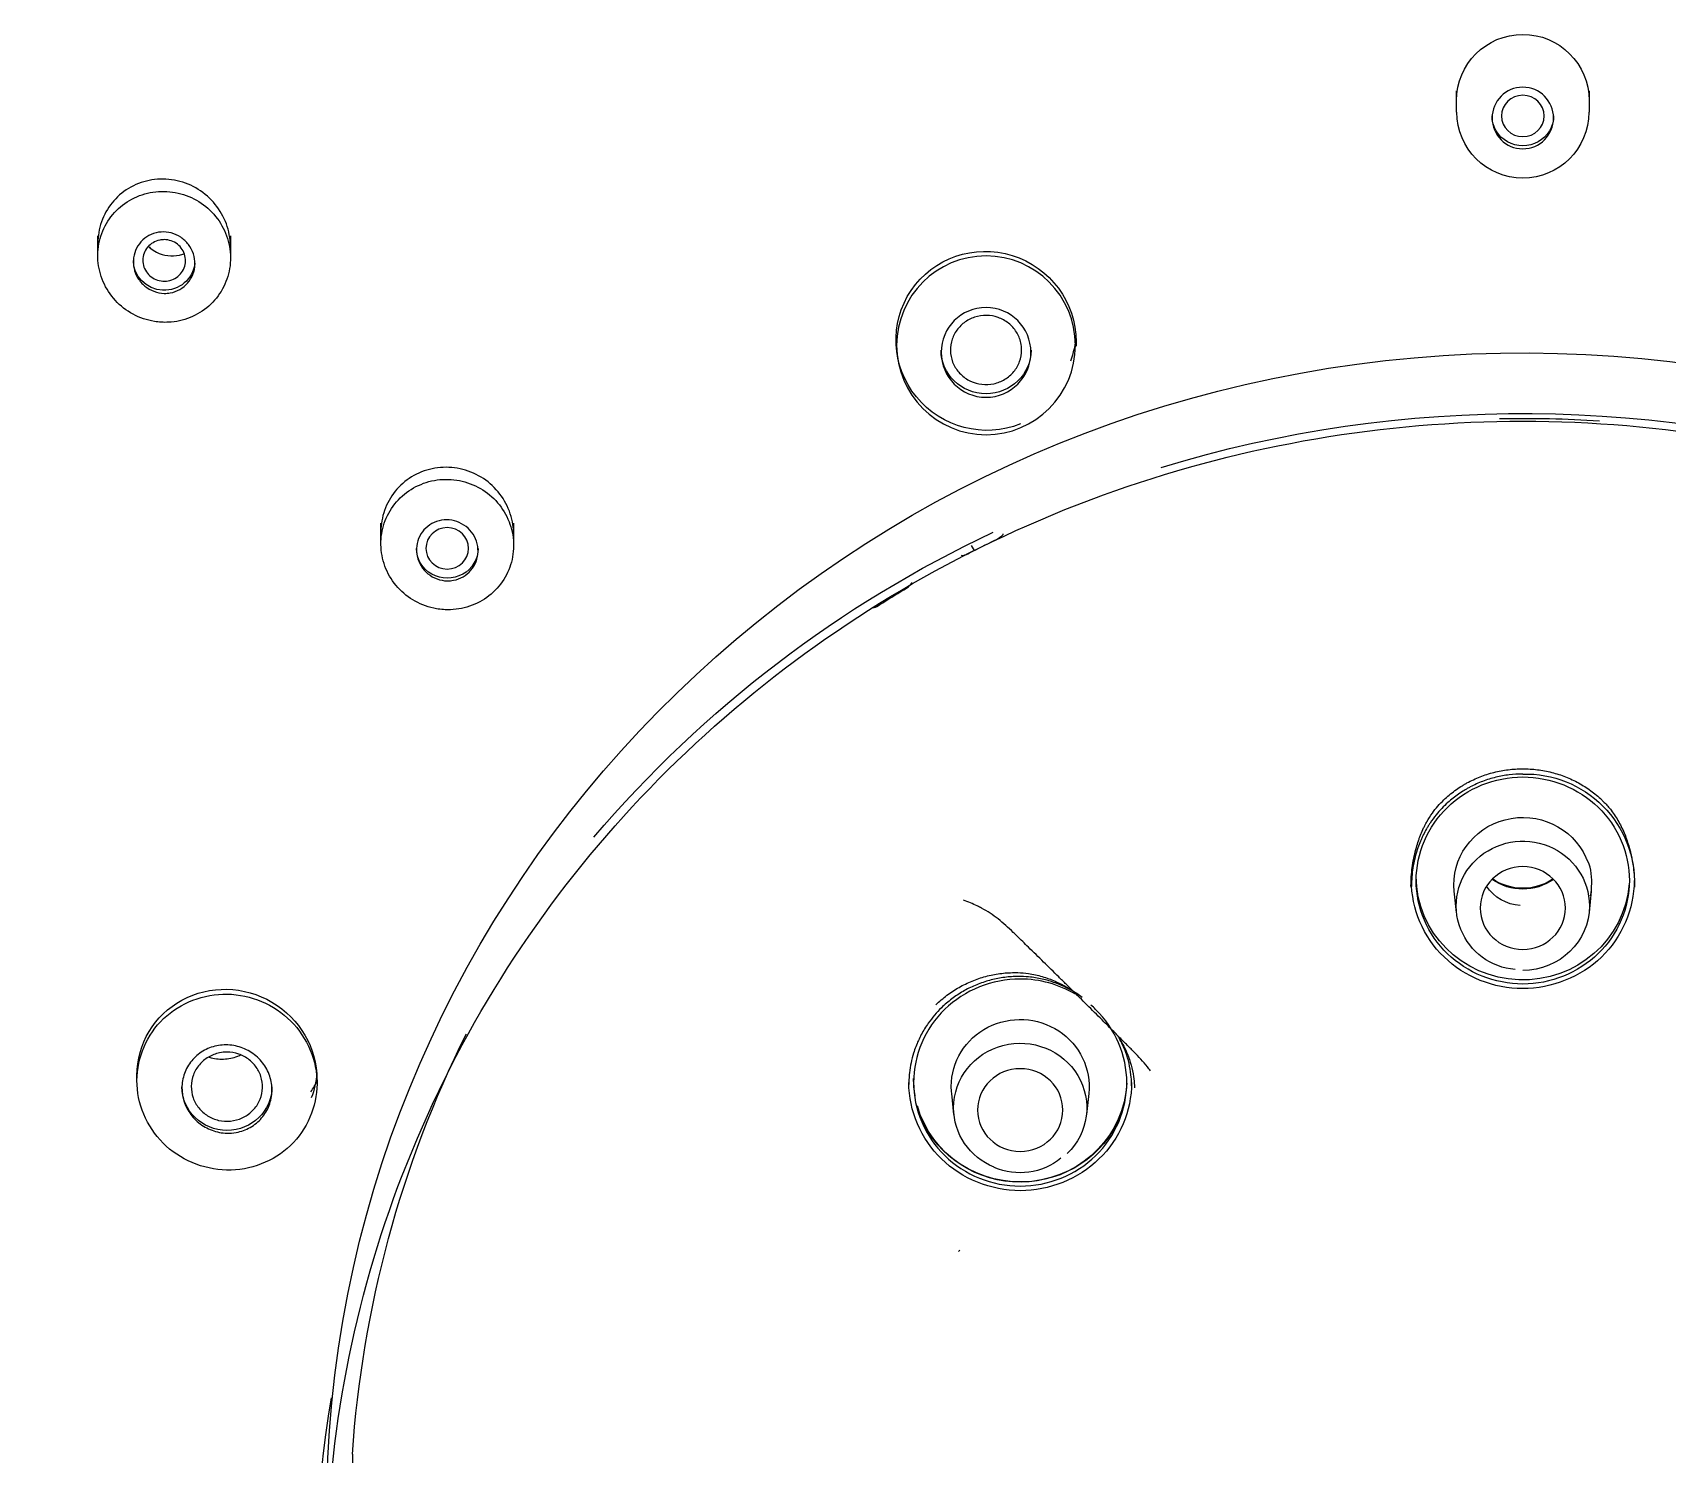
# Model space of a CAD drawing. Header units: centimetres. Extents: x -1797 to 2001, y -8788 to 1856.
# Drawn here: x -762.735 to -759.285, y -5378.981 to -5375.982 of the extents above; entities that cross this region are included whole.
import ezdxf

# ---------------------------------------------------------------- set-up
doc = ezdxf.new("R2010")
doc.units = ezdxf.units.CM
doc.header["$LTSCALE"] = 100
doc.header["$MEASUREMENT"] = 0
doc.layers.add('ID_Furniture-Fixed_02', color=145, linetype='Continuous')
doc.layers.add('WALL-03', color=2, linetype='Continuous')

# ---------------------------------------------------------------- blocks, each defined once
blk = doc.blocks.new('A$C5f37530c')
at = {"layer": 'ID_Furniture-Fixed_02'}
for p, q in [((-66.9425, -165.1564), (-66.9425, -165.1008)), ((-66.8464, -165.7212), (-66.8375, -165.7446)), ((-66.8375, -165.7446), (-66.8054, -165.8236)), ((-66.8054, -165.8236), (-66.7705, -165.9016)), ((-65.673, -165.8731), (-65.6779, -165.9179)), ((-65.3887, -165.9179), (-65.3936, -165.8731)), ((-66.7705, -165.9016), (-66.7597, -165.9243)), ((-67.3973, -165.9447), (-67.3973, -165.9558)), ((-67.0173, -165.9468), (-67.0173, -165.9387)), ((-65.7683, -165.9365), (-65.7683, -165.9409)), ((-65.2983, -165.9407), (-65.2983, -165.934)), ((-64.6124, -166.2994), (-64.6172, -166.3442)), ((-64.328, -166.3442), (-64.3329, -166.2994)), ((-65.6369, -167.0742), (-65.6303, -167.0632)), ((-66.8824, -167.0776), (-66.8824, -167.1211)), ((-66.6024, -167.1211), (-66.6024, -167.0741)), ((-65.5426, -167.1053), (-65.5192, -167.1157)), ((-65.5192, -167.1157), (-65.4389, -167.1496)), ((-65.4389, -167.1496), (-65.3574, -167.1807)), ((-65.3574, -167.1807), (-65.3333, -167.1894)), ((-64.4726, -167.3361), (-64.4726, -167.3361)), ((-65.7954, -167.4973), (-65.7954, -167.5075)), ((-65.4154, -167.5038), (-65.4154, -167.4948)), ((-67.4799, -167.6853), (-67.4799, -167.7272)), ((-67.1999, -167.7272), (-67.1999, -167.6806)), ((-64.6126, -167.9881), (-64.6126, -168.0334)), ((-64.3326, -168.0334), (-64.3326, -167.9881))]:
    blk.add_line(p, q, dxfattribs=at)
for centre, radius in [((-65.6054, -167.4963), 0.1886), ((-65.6054, -167.4814), 0.0947), ((-64.4726, -167.9759), 0.0649)]:
    blk.add_circle(centre, radius, dxfattribs=at)
for centre, radius, start, end in [((-64.617, -164.8813), 2.4024, 159.4752, 189.4519), ((-64.6082, -164.8847), 2.3895, 180.0335, 200.4925), ((-65.646, -165.5682), 0.0237, 223.563, 232.1799), ((-65.5338, -165.8873), 0.1369, 50.8107, 113.3764), ((-64.5525, -164.8577), 2.4514, 205.7919, 225.9138), ((-64.4786, -166.3129), 0.134, 94.3535, 158.5304), ((-64.4664, -166.3622), 0.2296, 268.4393, 1.8556), ((-64.5242, -164.8323), 2.5076, 220.4197, 244.8342), ((-64.4999, -164.8034), 2.527, 225.9131, 245.6316), ((-64.4724, -164.7365), 2.5996, 250.6606, 269.995), ((-64.4728, -164.7372), 2.5989, 270.0048, 289.3442), ((-64.4726, -164.7321), 2.6203, 253.0609, 287.7888), ((-64.4673, -165.2906), 6.498, 199.51978, 335.76819), ((-64.4726, -167.9882), 0.1391, 0.002, 179.9459), ((-64.4726, -168.0125), 0.1399, 179.9844, 180), ((-64.4726, -168.0125), 0.1399, 180, 359.9652)]:
    blk.add_arc(centre, radius, start, end, dxfattribs=at)
for centre, major_axis in [((-64.4726, -165.0029), (5.645, 0)), ((-65.5333, -165.8827), (0.09, 0)), ((-64.4726, -166.309), (0.09, 0)), ((-66.7424, -167.0679), (0.045, 0)), ((-64.4726, -167.9802), (0.045, 0))]:
    blk.add_ellipse(centre, major_axis=major_axis, ratio=0.970296, dxfattribs=at)
for centre, major_axis, ratio, start_param, end_param in [((-64.4726, -165.0302), (-5.6075, 0), 0.970296, 0, 1.304545), ((-64.4726, -165.0302), (-2.525, 0), 0.970296, 0, 2.960016), ((-64.4726, -165.0012), (-2.475, 0), 0.970296, 0.064692, 0.449121), ((-65.5333, -165.9493), (0.225, 0), 0.970296, 0.045909, 2.875231), ((-65.5333, -165.9507), (-0.2268, 0), 0.970296, 3.523093, 5.885452), ((-65.5333, -165.8874), (-0.1405, 0), 0.970296, 5.114723, 6.283185), ((-65.5333, -165.8874), (-0.1405, 0), 0.970296, 0, 3.926991), ((-67.2073, -165.9319), (-0.095, 0), 0.970296, 3.141593, 6.283185), ((-67.2073, -165.9731), (-0.19, 0), 0.970296, 3.212477, 3.500122), ((-65.5333, -165.9493), (0.225, 0), 0.970296, 2.973759, 3.141593), ((-65.5333, -165.9327), (-0.1454, 0), 0.970296, 6.177965, 6.283185), ((-65.5333, -165.9327), (-0.1454, 0), 0.970296, 0, 3.246813), ((-67.2073, -165.9513), (0.1728, 0.0814), 0.969301, 2.713388, 5.854981), ((-64.4726, -166.3756), (0.225, 0), 0.970296, 0.072899, 3.141593), ((-64.4726, -166.3137), (0.1405, 0), 0.970296, 0, 1.570796), ((-64.4726, -166.3137), (0.1405, 0), 0.970296, 2.768574, 6.283185), ((-64.4726, -166.402), (0.0904, 0), 0.970296, 1.629938, 2.578144), ((-64.4726, -166.4552), (-0.1096, 0), 0.970296, 4.078539, 5.346239), ((-64.4726, -166.359), (0.1454, 0), 0.970296, 3.036373, 5.869839), ((-64.4726, -166.4573), (-0.11, 0), 0.970296, 4.091994, 5.332784), ((-64.4726, -164.9407), (-2.475, 0), 0.970296, 0.990602, 1.014869), ((-66.7424, -167.0679), (0.065, 0), 0.970296, 0, 3.141593), ((-64.4726, -164.9407), (-2.475, 0), 0.970296, 1.079526, 1.103793), ((-65.6054, -167.5057), (0.1666, 0.0925), 0.988499, 0.676076, 5.781165), ((-64.4726, -164.9407), (-2.475, 0), 0.970296, 1.550967, 1.636199), ((-65.6054, -167.4863), (-0.095, 0), 0.970296, 3.141593, 6.283185), ((-65.6054, -167.5275), (-0.19, 0), 0.970296, 3.204957, 3.500122), ((-67.3399, -167.6755), (0.065, 0), 0.970296, 0.096858, 3.141593), ((-64.4726, -167.9802), (0.065, 0), 0.970296, 0, 3.141593)]:
    blk.add_ellipse(centre, major_axis=major_axis, ratio=ratio, start_param=start_param, end_param=end_param, dxfattribs=at)
for points, degree, knots in [([(-64.4726, -170.4466), (-64.843, -170.4466), (-65.2071, -170.4115), (-65.7445, -170.3081), (-65.9221, -170.2651), (-66.2743, -170.1616), (-66.4493, -170.1009), (-66.9585, -169.8961), (-67.2805, -169.7289), (-67.8898, -169.334), (-68.1783, -169.1041), (-68.6955, -168.6022), (-68.9276, -168.3285), (-69.2349, -167.8827), (-69.3304, -167.7283), (-69.5033, -167.4143), (-69.5814, -167.254), (-69.7911, -166.7631), (-69.8987, -166.4203), (-70.0427, -165.718), (-70.0783, -165.3649), (-70.0787, -164.6555), (-70.0423, -164.2953), (-69.8993, -163.5979), (-69.7936, -163.2589), (-69.5831, -162.765), (-69.5038, -162.602), (-69.3302, -162.2867), (-69.236, -162.1343), (-68.9317, -161.692), (-68.7001, -161.4171), (-68.1771, -160.9091), (-67.8934, -160.6836), (-67.4381, -160.3882), (-67.2813, -160.2968), (-66.9571, -160.1285), (-66.789, -160.0513), (-66.2795, -159.8463), (-65.9301, -159.7434), (-65.212, -159.6039), (-64.8404, -159.5681), (-64.1088, -159.5678), (-63.7452, -159.6023), (-63.2032, -159.7065), (-63.023, -159.7503), (-62.6716, -159.8537), (-62.4994, -159.9134), (-61.9933, -160.1164), (-61.668, -160.2844), (-61.0538, -160.6819), (-60.7712, -160.9069), (-60.2539, -161.4079), (-60.017, -161.6875), (-59.6092, -162.2792), (-59.4368, -162.5916), (-59.2255, -163.0848), (-59.1628, -163.2544), (-59.0556, -163.5964), (-59.011, -163.7688), (-58.9037, -164.2902), (-58.8672, -164.6431), (-58.8664, -165.3604), (-58.9025, -165.7155), (-59.0088, -166.237), (-59.053, -166.4093), (-59.1592, -166.7507), (-59.2216, -166.9207), (-59.4325, -167.4156), (-59.6045, -167.7281), (-60.0104, -168.319), (-60.247, -168.5991), (-60.7641, -169.1017), (-61.0461, -169.3271), (-61.5046, -169.6255), (-61.664, -169.7185), (-61.9879, -169.8868), (-62.1532, -169.9628), (-62.6589, -170.1667), (-63.0104, -170.271), (-63.7358, -170.4115), (-64.1023, -170.4466), (-64.4726, -170.4466)], 3, [0, 0, 0, 0, 0.03125, 0.03125, 0.046875, 0.046875, 0.0625, 0.0625, 0.09375, 0.09375, 0.125, 0.125, 0.15625, 0.15625, 0.171875, 0.171875, 0.1875, 0.1875, 0.21875, 0.21875, 0.25, 0.25, 0.28125, 0.28125, 0.3125, 0.3125, 0.328125, 0.328125, 0.34375, 0.34375, 0.375, 0.375, 0.40625, 0.40625, 0.421875, 0.421875, 0.4375, 0.4375, 0.46875, 0.46875, 0.5, 0.5, 0.53125, 0.53125, 0.546875, 0.546875, 0.5625, 0.5625, 0.59375, 0.59375, 0.625, 0.625, 0.65625, 0.65625, 0.6875, 0.6875, 0.703125, 0.703125, 0.71875, 0.71875, 0.75, 0.75, 0.78125, 0.78125, 0.796875, 0.796875, 0.8125, 0.8125, 0.84375, 0.84375, 0.875, 0.875, 0.90625, 0.90625, 0.921875, 0.921875, 0.9375, 0.9375, 0.96875, 0.96875, 1, 1, 1, 1]), ([(-64.1622, -170.4197), (-63.8992, -170.4056), (-63.6394, -170.3736), (-63.2041, -170.2898), (-63.0269, -170.2469), (-62.6756, -170.1437), (-62.501, -170.0831), (-61.9932, -169.8789), (-61.6721, -169.7122), (-61.0643, -169.3182), (-60.7765, -169.0889), (-60.2607, -168.5883), (-60.0292, -168.3153), (-59.7226, -167.8707), (-59.6275, -167.7167), (-59.455, -167.4036), (-59.377, -167.2436), (-59.1679, -166.754), (-59.0606, -166.4121), (-58.917, -165.7116), (-58.8815, -165.3594), (-58.8811, -164.6518), (-58.9174, -164.2926), (-59.0599, -163.597), (-59.1655, -163.2589), (-59.3754, -162.7662), (-59.4545, -162.6036), (-59.6276, -162.2892), (-59.7216, -162.1371), (-60.0251, -161.696), (-60.2561, -161.4218), (-60.7777, -160.9151), (-61.0607, -160.6903), (-61.5148, -160.3956), (-61.6713, -160.3045), (-61.9946, -160.1365), (-62.1622, -160.0595), (-62.6704, -159.8551), (-63.0189, -159.7524), (-63.7352, -159.6133), (-64.1058, -159.5776), (-64.8355, -159.5774), (-65.1982, -159.6117), (-65.7387, -159.7157), (-65.9185, -159.7593), (-66.269, -159.8624), (-66.4407, -159.922), (-66.9455, -160.1245), (-67.27, -160.292), (-67.8827, -160.6885), (-68.1644, -160.9129), (-68.6805, -161.4127), (-68.9168, -161.6915), (-69.3235, -162.2817), (-69.4955, -162.5933), (-69.7062, -163.0852), (-69.7687, -163.2543), (-69.8757, -163.5955), (-69.9201, -163.7675), (-70.0271, -164.2875), (-70.0636, -164.6395), (-70.0643, -165.3549), (-70.0284, -165.7091), (-69.9223, -166.2293), (-69.8783, -166.4011), (-69.7723, -166.7417), (-69.7101, -166.9112), (-69.4998, -167.4048), (-69.3282, -167.7165), (-68.9233, -168.3058), (-68.6874, -168.5853), (-68.1715, -169.0865), (-67.8903, -169.3114), (-67.4329, -169.609), (-67.274, -169.7017), (-66.951, -169.8697), (-66.7861, -169.9455), (-66.3349, -170.1274), (-66.0417, -170.2191), (-65.7403, -170.2871)], 3, [0.0087958, 0.0087958, 0.0087958, 0.0087958, 0.03125, 0.03125, 0.046875, 0.046875, 0.0625, 0.0625, 0.09375, 0.09375, 0.125, 0.125, 0.15625, 0.15625, 0.171875, 0.171875, 0.1875, 0.1875, 0.21875, 0.21875, 0.25, 0.25, 0.28125, 0.28125, 0.3125, 0.3125, 0.328125, 0.328125, 0.34375, 0.34375, 0.375, 0.375, 0.40625, 0.40625, 0.421875, 0.421875, 0.4375, 0.4375, 0.46875, 0.46875, 0.5, 0.5, 0.53125, 0.53125, 0.546875, 0.546875, 0.5625, 0.5625, 0.59375, 0.59375, 0.625, 0.625, 0.65625, 0.65625, 0.6875, 0.6875, 0.703125, 0.703125, 0.71875, 0.71875, 0.75, 0.75, 0.78125, 0.78125, 0.796875, 0.796875, 0.8125, 0.8125, 0.84375, 0.84375, 0.875, 0.875, 0.90625, 0.90625, 0.921875, 0.921875, 0.9375, 0.9375, 0.9638021, 0.9638021, 0.9638021, 0.9638021]), ([(-64.4726, -170.8977), (-64.5321, -170.8977), (-64.6506, -170.8962), (-64.8278, -170.8894), (-65.0607, -170.8722), (-65.3539, -170.8357), (-65.6428, -170.7861), (-65.9346, -170.7211), (-66.2133, -170.6455), (-66.4993, -170.5533), (-66.7408, -170.4626), (-66.9613, -170.3701), (-67.1472, -170.2834), (-67.3015, -170.2066), (-67.4347, -170.136), (-67.5603, -170.0658), (-67.6884, -169.9898), (-67.8073, -169.9157), (-67.9317, -169.8338), (-68.0531, -169.7497), (-68.1706, -169.6636), (-68.2831, -169.5775), (-68.4013, -169.4816), (-68.5094, -169.3896), (-68.62, -169.2903), (-68.7205, -169.1954), (-68.8223, -169.0944), (-68.9268, -168.9853), (-69.0226, -168.8794), (-69.116, -168.7716), (-69.213, -168.653), (-69.2994, -168.5418), (-69.3877, -168.4223), (-69.464, -168.313), (-69.5433, -168.1952), (-69.6259, -168.0632), (-69.6959, -167.9469), (-69.7685, -167.8169), (-69.8511, -167.6641), (-69.9432, -167.473), (-70.0266, -167.2921), (-70.1324, -167.0236), (-70.2173, -166.7798), (-70.3069, -166.4674), (-70.3625, -166.2298), (-70.4224, -165.9135), (-70.4539, -165.6563), (-70.4808, -165.3526), (-70.4853, -165.0711), (-70.4807, -164.8109), (-70.4628, -164.5861), (-70.4449, -164.4267), (-70.4314, -164.3263), (-70.4251, -164.2829)], 5, [0, 0, 0, 0, 0, 0, 0.0078125, 0.015625, 0.0234375, 0.03125, 0.0390625, 0.046875, 0.0546875, 0.0625, 0.0703125, 0.0742188, 0.078125, 0.0820313, 0.0859375, 0.0898437, 0.09375, 0.0976562, 0.1015625, 0.1054688, 0.109375, 0.1132812, 0.1171875, 0.1210937, 0.125, 0.1289063, 0.1328125, 0.1367187, 0.140625, 0.1445312, 0.1484375, 0.1523438, 0.15625, 0.1601562, 0.1640625, 0.1679687, 0.171875, 0.1757813, 0.1796875, 0.1875, 0.1953125, 0.203125, 0.2109375, 0.21875, 0.2265625, 0.234375, 0.2421875, 0.25, 0.2578125, 0.265625, 0.2716116, 0.2716116, 0.2716116, 0.2716116, 0.2716116, 0.2716116]), ([(-58.5202, -164.2829), (-58.5139, -164.3263), (-58.5003, -164.4267), (-58.4824, -164.5861), (-58.4646, -164.8109), (-58.4599, -165.071), (-58.4644, -165.3528), (-58.4913, -165.656), (-58.523, -165.9139), (-58.5827, -166.2292), (-58.6385, -166.4685), (-58.7277, -166.7782), (-58.8134, -167.0261), (-58.9297, -167.3179), (-59.0341, -167.5451), (-59.1789, -167.8286), (-59.3157, -168.0619), (-59.484, -168.3228), (-59.6347, -168.5306), (-59.8307, -168.7787), (-60.0139, -168.9836), (-60.2276, -169.2027), (-60.4258, -169.3837), (-60.6641, -169.583), (-60.8858, -169.7478), (-61.1404, -169.9208), (-61.3767, -170.0635), (-61.6459, -170.211), (-61.8992, -170.333), (-62.1785, -170.4535), (-62.4454, -170.5527), (-62.7323, -170.6459), (-63.0104, -170.7208), (-63.3026, -170.7863), (-63.5912, -170.8356), (-63.8847, -170.8723), (-64.1174, -170.8893), (-64.2947, -170.8963), (-64.4131, -170.8977), (-64.4726, -170.8977)], 5, [0.7283886, 0.7283886, 0.7283886, 0.7283886, 0.7283886, 0.7283886, 0.734375, 0.7421875, 0.75, 0.7578125, 0.765625, 0.7734375, 0.78125, 0.7890625, 0.796875, 0.8046875, 0.8125, 0.8203125, 0.828125, 0.8359375, 0.84375, 0.8515625, 0.859375, 0.8671875, 0.875, 0.8828125, 0.890625, 0.8984375, 0.90625, 0.9140625, 0.921875, 0.9296875, 0.9375, 0.9453125, 0.953125, 0.9609375, 0.96875, 0.9765625, 0.984375, 0.9921875, 1, 1, 1, 1, 1, 1]), ([(-65.5333, -165.7126), (-65.5954, -165.7127), (-65.6561, -165.7374), (-65.7428, -165.8216), (-65.7682, -165.8812), (-65.7683, -165.9408), (-65.7683, -165.9409), (-65.7683, -165.941)], 3, [0, 0, 0, 0, 0.125, 0.125, 0.25, 0.25, 0.2502173, 0.2502173, 0.2502173, 0.2502173]), ([(-65.2983, -165.9406), (-65.2983, -165.8806), (-65.3232, -165.822), (-65.4109, -165.7369), (-65.4712, -165.7126), (-65.5333, -165.7126)], 3, [0.7502744, 0.7502744, 0.7502744, 0.7502744, 0.875, 0.875, 1, 1, 1, 1]), ([(-67.1986, -165.7561), (-67.1484, -165.7576), (-67.1003, -165.7791), (-67.0335, -165.8497), (-67.0152, -165.8988), (-67.0198, -165.9957), (-67.0423, -166.0433), (-67.1164, -166.1104), (-67.1665, -166.1287), (-67.2655, -166.1258), (-67.3141, -166.1044), (-67.381, -166.0339), (-67.3994, -165.9852), (-67.3948, -165.8872), (-67.3719, -165.8398), (-67.2987, -165.7733), (-67.2487, -165.7547), (-67.1986, -165.7561)], 3, [0, 0, 0, 0, 0.125, 0.125, 0.25, 0.25, 0.375, 0.375, 0.5, 0.5, 0.625, 0.625, 0.75, 0.75, 0.875, 0.875, 1, 1, 1, 1]), ([(-65.4166, -166.1273), (-65.4515, -166.1477), (-65.4921, -166.1591), (-65.5926, -166.1592), (-65.6508, -166.1356), (-65.7339, -166.055), (-65.7582, -165.998), (-65.7583, -165.8841), (-65.7345, -165.8273), (-65.6506, -165.7457), (-65.5928, -165.7224), (-65.5333, -165.7223)], 3, [0.4133536, 0.4133536, 0.4133536, 0.4133536, 0.5, 0.5, 0.625, 0.625, 0.75, 0.75, 0.875, 0.875, 1, 1, 1, 1]), ([(-65.5333, -165.7223), (-65.4739, -165.7223), (-65.4161, -165.7455), (-65.3321, -165.8271), (-65.3083, -165.8838), (-65.3083, -165.9978), (-65.3327, -166.0548), (-65.3773, -166.0982), (-65.3805, -166.1011), (-65.3839, -166.104)], 3, [0, 0, 0, 0, 0.125, 0.125, 0.25, 0.25, 0.375, 0.375, 0.3844635, 0.3844635, 0.3844635, 0.3844635]), ([(-67.2073, -165.8339), (-67.218, -165.8342), (-67.2288, -165.8363), (-67.2389, -165.84), (-67.249, -165.8437), (-67.2586, -165.8492), (-67.2669, -165.8559), (-67.2752, -165.8627), (-67.2825, -165.871), (-67.2881, -165.88), (-67.2938, -165.8891), (-67.2979, -165.8992), (-67.3001, -165.9095), (-67.3024, -165.9197), (-67.3029, -165.9304), (-67.3016, -165.9408), (-67.3003, -165.9511), (-67.2971, -165.9612), (-67.2924, -165.9704), (-67.2877, -165.9796), (-67.2813, -165.9881), (-67.2738, -165.9951), (-67.2662, -166.0022), (-67.2573, -166.0081), (-67.2477, -166.0123), (-67.2381, -166.0164), (-67.2277, -166.0191), (-67.2171, -166.0199), (-67.2066, -166.0207), (-67.1956, -166.0198), (-67.1853, -166.0171), (-67.1749, -166.0144), (-67.1648, -166.01), (-67.1559, -166.0041), (-67.1469, -165.9982), (-67.1388, -165.9907), (-67.1322, -165.9823), (-67.1257, -165.9739), (-67.1205, -165.9642), (-67.1171, -165.9542), (-67.1138, -165.9442), (-67.1121, -165.9335), (-67.1123, -165.9231), (-67.1125, -165.9127), (-67.1146, -165.9022), (-67.1183, -165.8925), (-67.1219, -165.8829), (-67.1274, -165.8738), (-67.1341, -165.866), (-67.1409, -165.8581), (-67.1491, -165.8514), (-67.1581, -165.8462), (-67.1672, -165.8411), (-67.1773, -165.8374), (-67.1877, -165.8355), (-67.1941, -165.8343), (-67.2007, -165.8338), (-67.2073, -165.8339)], 3, [0, 0, 0, 0, 0.054117, 0.054117, 0.054117, 0.108232, 0.108232, 0.108232, 0.162372, 0.162372, 0.162372, 0.216362, 0.216362, 0.216362, 0.270074, 0.270074, 0.270074, 0.323507, 0.323507, 0.323507, 0.376779, 0.376779, 0.376779, 0.430083, 0.430083, 0.430083, 0.483591, 0.483591, 0.483591, 0.537391, 0.537391, 0.537391, 0.59144, 0.59144, 0.59144, 0.645589, 0.645589, 0.645589, 0.69964, 0.69964, 0.69964, 0.753442, 0.753442, 0.753442, 0.806953, 0.806953, 0.806953, 0.86026, 0.86026, 0.86026, 0.913537, 0.913537, 0.913537, 0.966968, 0.966968, 0.966968, 1, 1, 1, 1]), ([(-67.2073, -166.0049), (-67.1989, -166.0049), (-67.1904, -166.0035), (-67.1824, -166.0007), (-67.1745, -165.998), (-67.167, -165.9939), (-67.1604, -165.9888), (-67.1538, -165.9837), (-67.1481, -165.9774), (-67.1436, -165.9705), (-67.1392, -165.9636), (-67.1359, -165.9558), (-67.1341, -165.9479), (-67.1323, -165.9399), (-67.1318, -165.9315), (-67.1328, -165.9234), (-67.1338, -165.9153), (-67.1362, -165.9073), (-67.1399, -165.9), (-67.1436, -165.8926), (-67.1486, -165.8858), (-67.1546, -165.8801), (-67.1606, -165.8743), (-67.1677, -165.8695), (-67.1753, -165.866), (-67.1829, -165.8625), (-67.1913, -165.8603), (-67.1997, -165.8594), (-67.208, -165.8586), (-67.2167, -165.8592), (-67.2249, -165.861), (-67.233, -165.8629), (-67.241, -165.8662), (-67.2481, -165.8706), (-67.2551, -165.875), (-67.2615, -165.8807), (-67.2667, -165.8871), (-67.2719, -165.8936), (-67.276, -165.9009), (-67.2787, -165.9087), (-67.2814, -165.9164), (-67.2827, -165.9247), (-67.2826, -165.9329), (-67.2825, -165.941), (-67.281, -165.9493), (-67.2781, -165.957), (-67.2752, -165.9646), (-67.2709, -165.9719), (-67.2656, -165.9783), (-67.2602, -165.9846), (-67.2537, -165.9901), (-67.2465, -165.9943), (-67.2393, -165.9985), (-67.2313, -166.0016), (-67.2231, -166.0033), (-67.2179, -166.0044), (-67.2126, -166.0049), (-67.2073, -166.0049)], 3, [0, 0, 0, 0, 0.053682, 0.053682, 0.053682, 0.107377, 0.107377, 0.107377, 0.161121, 0.161121, 0.161121, 0.214811, 0.214811, 0.214811, 0.268462, 0.268462, 0.268462, 0.322098, 0.322098, 0.322098, 0.375758, 0.375758, 0.375758, 0.42949, 0.42949, 0.42949, 0.483263, 0.483263, 0.483263, 0.536989, 0.536989, 0.536989, 0.590687, 0.590687, 0.590687, 0.644368, 0.644368, 0.644368, 0.698044, 0.698044, 0.698044, 0.751735, 0.751735, 0.751735, 0.805473, 0.805473, 0.805473, 0.859237, 0.859237, 0.859237, 0.912934, 0.912934, 0.912934, 0.966593, 0.966593, 0.966593, 1, 1, 1, 1]), ([(-65.6995, -166.0986), (-65.7096, -166.0887), (-65.7221, -166.0742), (-65.7377, -166.0504), (-65.7466, -166.0337), (-65.7538, -166.0164), (-65.7615, -165.9941), (-65.7663, -165.9708), (-65.7681, -165.9483), (-65.7683, -165.94), (-65.7683, -165.9364)], 3, [0, 0, 0, 0, 0.0582929, 0.0777239, 0.1165859, 0.1360168, 0.1554478, 0.2137408, 0.2331717, 0.2479861, 0.2479861, 0.2479861, 0.2479861]), ([(-65.2983, -165.934), (-65.2983, -165.9355), (-65.2984, -165.9432), (-65.2994, -165.9591), (-65.3032, -165.9814), (-65.3077, -165.9966), (-65.3124, -166.0096), (-65.3169, -166.0203), (-65.3227, -166.0314), (-65.3261, -166.0372), (-65.3266, -166.038)], 3, [0.2480599, 0.2480599, 0.2480599, 0.2480599, 0.2543785, 0.2806935, 0.3157802, 0.3508669, 0.3508669, 0.3768798, 0.4028927, 0.407029, 0.407029, 0.407029, 0.407029]), ([(-65.3253, -166.0366), (-65.3246, -166.0355), (-65.3207, -166.0291), (-65.3143, -166.0173), (-65.3093, -166.0063), (-65.304, -165.9932), (-65.2987, -165.9778), (-65.294, -165.9554), (-65.2925, -165.9392), (-65.2922, -165.9313), (-65.2922, -165.9298)], 3, [0.59145, 0.59145, 0.59145, 0.59145, 0.5971073, 0.6231202, 0.6491331, 0.6491331, 0.6842198, 0.7193065, 0.7456215, 0.7519562, 0.7519562, 0.7519562, 0.7519562]), ([(-67.2451, -165.9943), (-67.2437, -165.9939), (-67.2423, -165.9935), (-67.2409, -165.9931), (-67.2311, -165.9906), (-67.2208, -165.9897), (-67.2107, -165.9905), (-67.2006, -165.9912), (-67.1905, -165.9937), (-67.1812, -165.9977), (-67.1805, -165.998), (-67.1797, -165.9983), (-67.179, -165.9987)], 3, [0.4754386, 0.4754386, 0.4754386, 0.4754386, 0.4831302, 0.4831302, 0.4831302, 0.5368189, 0.5368189, 0.5368189, 0.590526, 0.590526, 0.590526, 0.5947552, 0.5947552, 0.5947552, 0.5947552]), ([(-65.2584, -165.9657), (-65.2605, -165.9685), (-65.2669, -165.9768), (-65.2784, -165.9901), (-65.2934, -166.0056), (-65.3092, -166.0214), (-65.3225, -166.0348), (-65.3382, -166.0506), (-65.3593, -166.0717), (-65.3884, -166.1007), (-65.4148, -166.127), (-65.4361, -166.148), (-65.4573, -166.1689), (-65.4839, -166.1951), (-65.5133, -166.2238), (-65.5346, -166.2448), (-65.5558, -166.2653), (-65.5742, -166.282), (-65.5967, -166.2983), (-65.6115, -166.3071), (-65.6301, -166.3166), (-65.6431, -166.3219), (-65.6531, -166.3253)], 3, [0.3124996, 0.3124996, 0.3124996, 0.3124996, 0.3214286, 0.3392857, 0.3571429, 0.375, 0.3928571, 0.4017857, 0.4285714, 0.4642857, 0.5, 0.5178571, 0.5357143, 0.5714286, 0.6071429, 0.6339286, 0.6428571, 0.6785714, 0.6964286, 0.7142857, 0.7232143, 0.75, 0.75, 0.75, 0.75]), ([(-65.4078, -166.1242), (-65.4105, -166.1261), (-65.4186, -166.1314), (-65.4271, -166.1363), (-65.4414, -166.1437), (-65.4592, -166.1515), (-65.4822, -166.1583), (-65.5011, -166.1619), (-65.5179, -166.164), (-65.5312, -166.1646), (-65.5409, -166.1645), (-65.553, -166.1642), (-65.5732, -166.1622), (-65.6014, -166.1559), (-65.6287, -166.1463), (-65.6542, -166.1335), (-65.6782, -166.1176), (-65.6927, -166.1052), (-65.6995, -166.0986)], 3, [0.5716802, 0.5716802, 0.5716802, 0.5716802, 0.5849829, 0.6109958, 0.6109958, 0.6498962, 0.6887967, 0.7082469, 0.7276971, 0.7568724, 0.7617349, 0.7665975, 0.8054979, 0.8443983, 0.8832987, 0.9221992, 0.9610996, 1, 1, 1, 1]), ([(-65.711, -166.105), (-65.7037, -166.112), (-65.6883, -166.1253), (-65.6626, -166.1421), (-65.6352, -166.1554), (-65.6062, -166.1653), (-65.5762, -166.1713), (-65.5548, -166.1728), (-65.5422, -166.1727), (-65.5321, -166.1725), (-65.5183, -166.1714), (-65.5011, -166.1683), (-65.4821, -166.1634), (-65.4593, -166.1549), (-65.4417, -166.146), (-65.4276, -166.1379), (-65.4172, -166.1314), (-65.4072, -166.1243), (-65.4027, -166.1209)], 3, [0, 0, 0, 0, 0.0389004, 0.0778008, 0.1167013, 0.1556017, 0.1945021, 0.2334025, 0.2382651, 0.2431276, 0.2723029, 0.2917531, 0.3112033, 0.3501038, 0.3890042, 0.3890042, 0.4150171, 0.4377497, 0.4377497, 0.4377497, 0.4377497]), ([(-64.2376, -166.3671), (-64.2376, -166.367), (-64.2376, -166.3669), (-64.2377, -166.3066), (-64.2632, -166.2476), (-64.35, -166.1635), (-64.4114, -166.1389), (-64.5341, -166.1389), (-64.595, -166.1632), (-64.6827, -166.2483), (-64.7076, -166.3075), (-64.7076, -166.3669)], 3, [0.2497929, 0.2497929, 0.2497929, 0.2497929, 0.25, 0.25, 0.375, 0.375, 0.5, 0.5, 0.625, 0.625, 0.7498038, 0.7498038, 0.7498038, 0.7498038]), ([(-64.4726, -166.5855), (-64.5321, -166.5855), (-64.5903, -166.5618), (-64.6734, -166.481), (-64.6977, -166.4244), (-64.6976, -166.3092), (-64.6731, -166.2527), (-64.59, -166.1722), (-64.5313, -166.1486), (-64.4138, -166.1486), (-64.3554, -166.1719), (-64.2715, -166.2535), (-64.2476, -166.3102), (-64.2477, -166.4241), (-64.272, -166.4812), (-64.355, -166.5618), (-64.4132, -166.5855), (-64.4726, -166.5855)], 3, [0, 0, 0, 0, 0.125, 0.125, 0.25, 0.25, 0.375, 0.375, 0.5, 0.5, 0.625, 0.625, 0.75, 0.75, 0.875, 0.875, 1, 1, 1, 1]), ([(-64.3296, -166.3347), (-64.3282, -166.3432), (-64.3259, -166.3701), (-64.3291, -166.3997), (-64.3393, -166.4143), (-64.3398, -166.415)], 3, [0.6198994, 0.6198994, 0.6198994, 0.6198994, 0.7412955, 0.9895634, 1, 1, 1, 1]), ([(-64.7085, -166.3532), (-64.7086, -166.3554), (-64.7085, -166.3642), (-64.7078, -166.3796), (-64.7055, -166.3991), (-64.702, -166.4181), (-64.6989, -166.4307), (-64.6958, -166.4416), (-64.6936, -166.4486), (-64.6904, -166.4578), (-64.6869, -166.4668), (-64.683, -166.4757), (-64.6787, -166.4844), (-64.673, -166.495), (-64.6613, -166.5135), (-64.6448, -166.5324), (-64.6279, -166.5475), (-64.616, -166.5568), (-64.6056, -166.5638), (-64.597, -166.5691), (-64.5838, -166.5766), (-64.5629, -166.5864), (-64.5338, -166.5958), (-64.5034, -166.6015), (-64.4829, -166.6027), (-64.4726, -166.6027)], 3, [0.4983073, 0.4983073, 0.4983073, 0.4983073, 0.5069332, 0.5329543, 0.5589754, 0.5849965, 0.6110176, 0.6110176, 0.6304668, 0.6401913, 0.6499159, 0.669365, 0.6790896, 0.6888141, 0.7179878, 0.7666106, 0.7860597, 0.8055088, 0.8249579, 0.8346825, 0.8444071, 0.8833053, 0.9222035, 0.9611018, 1, 1, 1, 1]), ([(-64.4726, -166.5917), (-64.4822, -166.5917), (-64.5015, -166.5905), (-64.53, -166.5853), (-64.5575, -166.5768), (-64.5773, -166.5679), (-64.5899, -166.561), (-64.5982, -166.5561), (-64.6082, -166.5496), (-64.6197, -166.5411), (-64.6363, -166.5271), (-64.653, -166.5096), (-64.6657, -166.4922), (-64.6722, -166.4821), (-64.6771, -166.4738), (-64.6816, -166.4653), (-64.6858, -166.4565), (-64.6897, -166.4476), (-64.6923, -166.4408), (-64.696, -166.4301), (-64.6998, -166.4177), (-64.7039, -166.3988), (-64.7066, -166.3796), (-64.7075, -166.3648), (-64.7076, -166.3566), (-64.7076, -166.3547)], 3, [0, 0, 0, 0, 0.0388982, 0.0777965, 0.1166947, 0.1555929, 0.1653175, 0.1750421, 0.1944912, 0.2139403, 0.2333894, 0.2820122, 0.3111859, 0.3209104, 0.330635, 0.3500841, 0.3598087, 0.3695332, 0.3889824, 0.3889824, 0.4150035, 0.4410246, 0.4670457, 0.4930668, 0.5005166, 0.5005166, 0.5005166, 0.5005166]), ([(-64.4726, -166.6027), (-64.4624, -166.6027), (-64.4418, -166.6015), (-64.4114, -166.5957), (-64.3823, -166.5864), (-64.3545, -166.5734), (-64.3331, -166.5598), (-64.3173, -166.5474), (-64.3079, -166.539), (-64.2973, -166.5285), (-64.2874, -166.5172), (-64.2774, -166.5032), (-64.2698, -166.4907), (-64.2632, -166.4779), (-64.2555, -166.4602), (-64.2508, -166.4463), (-64.2473, -166.4339), (-64.2464, -166.4305), (-64.2455, -166.427), (-64.2453, -166.4262), (-64.245, -166.4248), (-64.2446, -166.4232), (-64.2443, -166.4218), (-64.2441, -166.421), (-64.244, -166.4205), (-64.2438, -166.4195), (-64.2422, -166.4123), (-64.2398, -166.399), (-64.2375, -166.3795), (-64.2368, -166.3659), (-64.2367, -166.3585), (-64.2367, -166.3568), (-64.2367, -166.3551), (-64.2367, -166.3537), (-64.2367, -166.3532)], 3, [0, 0, 0, 0, 0.0389004, 0.0778008, 0.1167013, 0.1556017, 0.1945021, 0.2139523, 0.2334025, 0.2431276, 0.2723029, 0.2917531, 0.3112033, 0.3306535, 0.3501038, 0.3890042, 0.3890042, 0.4020106, 0.4028235, 0.4036364, 0.4052622, 0.4085138, 0.4101396, 0.4109525, 0.4117654, 0.4125784, 0.4150171, 0.44103, 0.4670428, 0.4930557, 0.4946815, 0.4963074, 0.499559, 0.5016062, 0.5016062, 0.5016062, 0.5016062]), ([(-66.7356, -166.9383), (-66.72, -166.9389), (-66.7043, -166.9421), (-66.6898, -166.9477), (-66.6753, -166.9533), (-66.6616, -166.9614), (-66.6499, -166.9714), (-66.6381, -166.9815), (-66.628, -166.9936), (-66.6204, -167.0069), (-66.6127, -167.0202), (-66.6073, -167.035), (-66.6046, -167.0501), (-66.6019, -167.0652), (-66.6017, -167.081), (-66.6043, -167.0962), (-66.6068, -167.1114), (-66.612, -167.1264), (-66.6195, -167.14), (-66.627, -167.1537), (-66.6369, -167.1663), (-66.6486, -167.1768), (-66.6602, -167.1873), (-66.6739, -167.1959), (-66.6884, -167.2021), (-66.7028, -167.2083), (-66.7186, -167.212), (-66.7343, -167.2131), (-66.75, -167.2142), (-66.766, -167.2127), (-66.7811, -167.2086), (-66.7962, -167.2045), (-66.8107, -167.1979), (-66.8235, -167.1891), (-66.8362, -167.1804), (-66.8476, -167.1693), (-66.8567, -167.1569), (-66.8657, -167.1445), (-66.8727, -167.1303), (-66.877, -167.1156), (-66.8813, -167.1009), (-66.8831, -167.0853), (-66.8822, -167.0699), (-66.8813, -167.0545), (-66.8778, -167.0391), (-66.8718, -167.0248), (-66.8658, -167.0105), (-66.8572, -166.997), (-66.8467, -166.9854), (-66.8363, -166.9737), (-66.8236, -166.9637), (-66.8098, -166.9561), (-66.7961, -166.9485), (-66.7808, -166.9431), (-66.7653, -166.9404), (-66.7555, -166.9387), (-66.7455, -166.938), (-66.7356, -166.9383)], 3, [0, 0, 0, 0, 0.053581, 0.053581, 0.053581, 0.107168, 0.107168, 0.107168, 0.160679, 0.160679, 0.160679, 0.214167, 0.214167, 0.214167, 0.267726, 0.267726, 0.267726, 0.321421, 0.321421, 0.321421, 0.375255, 0.375255, 0.375255, 0.429173, 0.429173, 0.429173, 0.483081, 0.483081, 0.483081, 0.53689, 0.53689, 0.53689, 0.590554, 0.590554, 0.590554, 0.64409, 0.64409, 0.64409, 0.697574, 0.697574, 0.697574, 0.751101, 0.751101, 0.751101, 0.804751, 0.804751, 0.804751, 0.858546, 0.858546, 0.858546, 0.912447, 0.912447, 0.912447, 0.966369, 0.966369, 0.966369, 1, 1, 1, 1]), ([(-65.8461, -166.9433), (-65.8461, -166.942), (-65.8443, -166.9419), (-65.8381, -166.9441), (-65.8338, -166.9464), (-65.8294, -166.9492)], 3, [0, 0, 0, 0, 0.5, 0.5, 1, 1, 1, 1]), ([(-65.7788, -166.9805), (-65.7743, -166.9832), (-65.7699, -166.9864), (-65.7636, -166.9919), (-65.7617, -166.9943), (-65.7617, -166.9955)], 3, [0, 0, 0, 0, 0.5, 0.5, 1, 1, 1, 1]), ([(-66.7424, -166.9993), (-66.7498, -166.9995), (-66.7572, -167.0009), (-66.764, -167.0034), (-66.7709, -167.0059), (-66.7775, -167.0097), (-66.7831, -167.0143), (-66.7888, -167.0189), (-66.7938, -167.0246), (-66.7977, -167.0308), (-66.8015, -167.0371), (-66.8044, -167.044), (-66.8059, -167.0512), (-66.8075, -167.0583), (-66.8078, -167.0657), (-66.8069, -167.0729), (-66.806, -167.0801), (-66.8039, -167.0871), (-66.8006, -167.0935), (-66.7974, -167.0999), (-66.793, -167.1058), (-66.7878, -167.1107), (-66.7826, -167.1156), (-66.7765, -167.1196), (-66.7699, -167.1225), (-66.7634, -167.1254), (-66.7562, -167.1272), (-66.749, -167.1278), (-66.7418, -167.1284), (-66.7344, -167.1278), (-66.7274, -167.126), (-66.7203, -167.1241), (-66.7134, -167.1211), (-66.7073, -167.1171), (-66.7012, -167.1131), (-66.6956, -167.108), (-66.6911, -167.1022), (-66.6866, -167.0963), (-66.6831, -167.0897), (-66.6808, -167.0828), (-66.6785, -167.0758), (-66.6773, -167.0684), (-66.6775, -167.0612), (-66.6776, -167.054), (-66.679, -167.0467), (-66.6815, -167.04), (-66.6841, -167.0333), (-66.6878, -167.0269), (-66.6925, -167.0215), (-66.6971, -167.0161), (-66.7028, -167.0114), (-66.709, -167.0078), (-66.7152, -167.0043), (-66.7221, -167.0017), (-66.7292, -167.0004), (-66.7335, -166.9996), (-66.738, -166.9992), (-66.7424, -166.9993)], 3, [0, 0, 0, 0, 0.053959, 0.053959, 0.053959, 0.107904, 0.107904, 0.107904, 0.162051, 0.162051, 0.162051, 0.216286, 0.216286, 0.216286, 0.270374, 0.270374, 0.270374, 0.324145, 0.324145, 0.324145, 0.37757, 0.37757, 0.37757, 0.430775, 0.430775, 0.430775, 0.483978, 0.483978, 0.483978, 0.537398, 0.537398, 0.537398, 0.591157, 0.591157, 0.591157, 0.645234, 0.645234, 0.645234, 0.699467, 0.699467, 0.699467, 0.753622, 0.753622, 0.753622, 0.807501, 0.807501, 0.807501, 0.861027, 0.861027, 0.861027, 0.914281, 0.914281, 0.914281, 0.967461, 0.967461, 0.967461, 1, 1, 1, 1]), ([(-65.6578, -167.0538), (-65.6578, -167.0525), (-65.6559, -167.0522), (-65.6494, -167.0539), (-65.6449, -167.0557), (-65.6402, -167.0581)], 3, [0, 0, 0, 0, 0.5, 0.5, 1, 1, 1, 1]), ([(-66.6025, -167.0976), (-66.6025, -167.1026), (-66.6027, -167.1075), (-66.6033, -167.1124), (-66.6049, -167.1278), (-66.6093, -167.1432), (-66.616, -167.1573), (-66.6228, -167.1715), (-66.6321, -167.1847), (-66.6431, -167.196), (-66.6542, -167.2073), (-66.6674, -167.2169), (-66.6816, -167.2239), (-66.6958, -167.231), (-66.7115, -167.2357), (-66.7272, -167.2378), (-66.7428, -167.2398), (-66.759, -167.2391), (-66.7744, -167.2359), (-66.7896, -167.2326), (-66.8045, -167.2267), (-66.8177, -167.2186), (-66.8309, -167.2106), (-66.8428, -167.2001), (-66.8525, -167.1882), (-66.8621, -167.1763), (-66.8697, -167.1625), (-66.8748, -167.148), (-66.8798, -167.1337), (-66.8824, -167.1183), (-66.8824, -167.103)], 3, [0.2496117, 0.2496117, 0.2496117, 0.2496117, 0.2666622, 0.2666622, 0.2666622, 0.3202869, 0.3202869, 0.3202869, 0.3742585, 0.3742585, 0.3742585, 0.428464, 0.428464, 0.428464, 0.4826854, 0.4826854, 0.4826854, 0.5366936, 0.5366936, 0.5366936, 0.5903538, 0.5903538, 0.5903538, 0.6436872, 0.6436872, 0.6436872, 0.6968595, 0.6968595, 0.6968595, 0.7496194, 0.7496194, 0.7496194, 0.7496194]), ([(-65.5869, -167.085), (-65.5822, -167.0873), (-65.5776, -167.0901), (-65.5709, -167.0951), (-65.569, -167.0973), (-65.569, -167.0985)], 3, [0, 0, 0, 0, 0.5, 0.5, 1, 1, 1, 1]), ([(-65.5303, -167.4863), (-65.5303, -167.4781), (-65.5318, -167.4699), (-65.5345, -167.4622), (-65.5373, -167.4545), (-65.5415, -167.4471), (-65.5468, -167.4408), (-65.5521, -167.4344), (-65.5585, -167.4288), (-65.5657, -167.4245), (-65.5728, -167.4202), (-65.5808, -167.417), (-65.589, -167.4152), (-65.5972, -167.4135), (-65.6058, -167.413), (-65.6142, -167.414), (-65.6225, -167.4149), (-65.6308, -167.4173), (-65.6383, -167.4208), (-65.6459, -167.4244), (-65.6529, -167.4293), (-65.6589, -167.4351), (-65.6648, -167.4409), (-65.6697, -167.4478), (-65.6734, -167.4552), (-65.677, -167.4626), (-65.6793, -167.4707), (-65.6802, -167.4788), (-65.6811, -167.487), (-65.6805, -167.4953), (-65.6785, -167.5033), (-65.6766, -167.5112), (-65.6732, -167.519), (-65.6687, -167.5258), (-65.6641, -167.5327), (-65.6583, -167.5389), (-65.6517, -167.5439), (-65.6451, -167.5489), (-65.6375, -167.5529), (-65.6295, -167.5555), (-65.6216, -167.5581), (-65.613, -167.5594), (-65.6046, -167.5594), (-65.5962, -167.5593), (-65.5877, -167.5578), (-65.5798, -167.555), (-65.5718, -167.5522), (-65.5643, -167.548), (-65.5578, -167.5428), (-65.5513, -167.5377), (-65.5456, -167.5313), (-65.5412, -167.5243), (-65.5369, -167.5174), (-65.5337, -167.5096), (-65.5319, -167.5016), (-65.5308, -167.4966), (-65.5303, -167.4914), (-65.5303, -167.4863)], 3, [0, 0, 0, 0, 0.053661, 0.053661, 0.053661, 0.107337, 0.107337, 0.107337, 0.161045, 0.161045, 0.161045, 0.214693, 0.214693, 0.214693, 0.268314, 0.268314, 0.268314, 0.321944, 0.321944, 0.321944, 0.375626, 0.375626, 0.375626, 0.429399, 0.429399, 0.429399, 0.483211, 0.483211, 0.483211, 0.53696, 0.53696, 0.53696, 0.590654, 0.590654, 0.590654, 0.644305, 0.644305, 0.644305, 0.697939, 0.697939, 0.697939, 0.751595, 0.751595, 0.751595, 0.805321, 0.805321, 0.805321, 0.859098, 0.859098, 0.859098, 0.912829, 0.912829, 0.912829, 0.96653, 0.96653, 0.96653, 1, 1, 1, 1]), ([(-67.3307, -167.5449), (-67.3151, -167.5456), (-67.2995, -167.5491), (-67.2851, -167.5549), (-67.2707, -167.5607), (-67.2572, -167.569), (-67.2456, -167.5792), (-67.2341, -167.5894), (-67.2242, -167.6017), (-67.2168, -167.6151), (-67.2094, -167.6285), (-67.2042, -167.6434), (-67.2017, -167.6586), (-67.1992, -167.6737), (-67.1994, -167.6896), (-67.2021, -167.7048), (-67.2048, -167.72), (-67.2103, -167.7351), (-67.2179, -167.7486), (-67.2256, -167.7623), (-67.2358, -167.7748), (-67.2476, -167.7853), (-67.2594, -167.7957), (-67.2732, -167.8043), (-67.2879, -167.8103), (-67.3025, -167.8164), (-67.3183, -167.82), (-67.3341, -167.8209), (-67.3498, -167.8218), (-67.3658, -167.8201), (-67.3809, -167.8158), (-67.3958, -167.8115), (-67.4103, -167.8046), (-67.4229, -167.7957), (-67.4355, -167.7868), (-67.4466, -167.7756), (-67.4555, -167.763), (-67.4643, -167.7504), (-67.471, -167.7362), (-67.4751, -167.7214), (-67.4791, -167.7066), (-67.4807, -167.6909), (-67.4796, -167.6755), (-67.4785, -167.6601), (-67.4747, -167.6446), (-67.4685, -167.6304), (-67.4623, -167.616), (-67.4535, -167.6025), (-67.4429, -167.591), (-67.4322, -167.5794), (-67.4194, -167.5694), (-67.4055, -167.5619), (-67.3916, -167.5544), (-67.3762, -167.5491), (-67.3606, -167.5466), (-67.3507, -167.545), (-67.3407, -167.5444), (-67.3307, -167.5449)], 3, [0, 0, 0, 0, 0.053477, 0.053477, 0.053477, 0.106963, 0.106963, 0.106963, 0.160322, 0.160322, 0.160322, 0.21365, 0.21365, 0.21365, 0.267109, 0.267109, 0.267109, 0.320806, 0.320806, 0.320806, 0.374747, 0.374747, 0.374747, 0.428831, 0.428831, 0.428831, 0.482892, 0.482892, 0.482892, 0.536773, 0.536773, 0.536773, 0.590394, 0.590394, 0.590394, 0.643793, 0.643793, 0.643793, 0.697105, 0.697105, 0.697105, 0.750504, 0.750504, 0.750504, 0.804123, 0.804123, 0.804123, 0.858001, 0.858001, 0.858001, 0.912061, 0.912061, 0.912061, 0.966146, 0.966146, 0.966146, 1, 1, 1, 1]), ([(-67.3399, -167.6059), (-67.3473, -167.6061), (-67.3547, -167.6076), (-67.3616, -167.6102), (-67.3685, -167.6128), (-67.375, -167.6166), (-67.3807, -167.6213), (-67.3864, -167.626), (-67.3914, -167.6318), (-67.3953, -167.6381), (-67.3991, -167.6445), (-67.402, -167.6516), (-67.4035, -167.6588), (-67.405, -167.666), (-67.4054, -167.6735), (-67.4044, -167.6808), (-67.4034, -167.688), (-67.4012, -167.6951), (-67.3979, -167.7015), (-67.3946, -167.7079), (-67.3902, -167.7137), (-67.385, -167.7186), (-67.3798, -167.7234), (-67.3737, -167.7274), (-67.3671, -167.7302), (-67.3606, -167.7331), (-67.3535, -167.7348), (-67.3463, -167.7353), (-67.3392, -167.7358), (-67.3318, -167.7351), (-67.3248, -167.7333), (-67.3177, -167.7314), (-67.3108, -167.7283), (-67.3047, -167.7242), (-67.2986, -167.7201), (-67.293, -167.7149), (-67.2886, -167.709), (-67.284, -167.7031), (-67.2805, -167.6963), (-67.2782, -167.6893), (-67.2759, -167.6823), (-67.2748, -167.6748), (-67.275, -167.6674), (-67.2751, -167.6601), (-67.2766, -167.6528), (-67.2792, -167.646), (-67.2818, -167.6393), (-67.2856, -167.633), (-67.2903, -167.6276), (-67.2949, -167.6222), (-67.3006, -167.6176), (-67.3068, -167.6141), (-67.313, -167.6106), (-67.3199, -167.6081), (-67.3269, -167.6069), (-67.3312, -167.6061), (-67.3356, -167.6058), (-67.3399, -167.6059)], 3, [0, 0, 0, 0, 0.054149, 0.054149, 0.054149, 0.108273, 0.108273, 0.108273, 0.162756, 0.162756, 0.162756, 0.217396, 0.217396, 0.217396, 0.271777, 0.271777, 0.271777, 0.325594, 0.325594, 0.325594, 0.3788, 0.3788, 0.3788, 0.43162, 0.43162, 0.43162, 0.484446, 0.484446, 0.484446, 0.537657, 0.537657, 0.537657, 0.591468, 0.591468, 0.591468, 0.645836, 0.645836, 0.645836, 0.700473, 0.700473, 0.700473, 0.754967, 0.754967, 0.754967, 0.808967, 0.808967, 0.808967, 0.862347, 0.862347, 0.862347, 0.915257, 0.915257, 0.915257, 0.968047, 0.968047, 0.968047, 1, 1, 1, 1]), ([(-67.3399, -167.7192), (-67.3349, -167.7192), (-67.3298, -167.7183), (-67.325, -167.7167), (-67.3202, -167.7151), (-67.3157, -167.7126), (-67.3118, -167.7095), (-67.3078, -167.7065), (-67.3043, -167.7027), (-67.3016, -167.6985), (-67.299, -167.6944), (-67.297, -167.6897), (-67.2959, -167.6849), (-67.2947, -167.6801), (-67.2945, -167.6751), (-67.2951, -167.6702), (-67.2956, -167.6654), (-67.2971, -167.6605), (-67.2993, -167.6561), (-67.3015, -167.6517), (-67.3045, -167.6477), (-67.3081, -167.6442), (-67.3117, -167.6408), (-67.3159, -167.6379), (-67.3205, -167.6359), (-67.325, -167.6338), (-67.33, -167.6324), (-67.335, -167.6319), (-67.34, -167.6314), (-67.3452, -167.6317), (-67.3501, -167.6329), (-67.355, -167.634), (-67.3598, -167.636), (-67.364, -167.6386), (-67.3683, -167.6412), (-67.3721, -167.6446), (-67.3752, -167.6485), (-67.3784, -167.6524), (-67.3809, -167.6568), (-67.3825, -167.6615), (-67.3841, -167.6661), (-67.3849, -167.6711), (-67.3849, -167.676), (-67.3848, -167.6809), (-67.3839, -167.6859), (-67.3822, -167.6905), (-67.3805, -167.6951), (-67.3779, -167.6995), (-67.3747, -167.7032), (-67.3715, -167.707), (-67.3676, -167.7103), (-67.3633, -167.7128), (-67.359, -167.7154), (-67.3542, -167.7172), (-67.3493, -167.7182), (-67.3462, -167.7188), (-67.3431, -167.7192), (-67.3399, -167.7192)], 3, [0, 0, 0, 0, 0.053775, 0.053775, 0.053775, 0.107556, 0.107556, 0.107556, 0.161481, 0.161481, 0.161481, 0.215405, 0.215405, 0.215405, 0.269239, 0.269239, 0.269239, 0.322925, 0.322925, 0.322925, 0.376483, 0.376483, 0.376483, 0.430008, 0.430008, 0.430008, 0.483559, 0.483559, 0.483559, 0.537139, 0.537139, 0.537139, 0.590832, 0.590832, 0.590832, 0.644655, 0.644655, 0.644655, 0.698559, 0.698559, 0.698559, 0.752463, 0.752463, 0.752463, 0.806303, 0.806303, 0.806303, 0.860007, 0.860007, 0.860007, 0.913519, 0.913519, 0.913519, 0.966947, 0.966947, 0.966947, 1, 1, 1, 1]), ([(-67.3558, -167.6928), (-67.3484, -167.6891), (-67.3403, -167.6867), (-67.3321, -167.6856), (-67.324, -167.6845), (-67.3156, -167.6849), (-67.3076, -167.6866), (-67.3043, -167.6873), (-67.301, -167.6882), (-67.2978, -167.6894)], 3, [0, 0, 0, 0, 0.0538989, 0.0538989, 0.0538989, 0.1078342, 0.1078342, 0.1078342, 0.1301486, 0.1301486, 0.1301486, 0.1301486]), ([(-67.2, -167.7039), (-67.2, -167.7086), (-67.2002, -167.7133), (-67.2007, -167.718), (-67.2023, -167.7335), (-67.2065, -167.749), (-67.2131, -167.7632), (-67.2198, -167.7776), (-67.229, -167.7911), (-67.24, -167.8025), (-67.2511, -167.8141), (-67.2643, -167.8239), (-67.2785, -167.8312), (-67.2928, -167.8386), (-67.3084, -167.8435), (-67.3243, -167.8457), (-67.34, -167.8479), (-67.3562, -167.8474), (-67.3717, -167.8442), (-67.387, -167.8411), (-67.4019, -167.8353), (-67.4151, -167.8272), (-67.4283, -167.8192), (-67.4401, -167.8088), (-67.4498, -167.7969), (-67.4594, -167.785), (-67.4671, -167.7713), (-67.4721, -167.7569), (-67.4772, -167.7425), (-67.4799, -167.7269), (-67.4799, -167.7116), (-67.4799, -167.7114), (-67.4799, -167.7113), (-67.4799, -167.7112)], 3, [0.2492011, 0.2492011, 0.2492011, 0.2492011, 0.2652674, 0.2652674, 0.2652674, 0.3188185, 0.3188185, 0.3188185, 0.3729761, 0.3729761, 0.3729761, 0.4275575, 0.4275575, 0.4275575, 0.4821844, 0.4821844, 0.4821844, 0.5364437, 0.5364437, 0.5364437, 0.5900826, 0.5900826, 0.5900826, 0.6431327, 0.6431327, 0.6431327, 0.6958913, 0.6958913, 0.6958913, 0.7487775, 0.7487775, 0.7487775, 0.7491877, 0.7491877, 0.7491877, 0.7491877]), ([(-67.3729, -167.7046), (-67.3717, -167.7036), (-67.3705, -167.7025), (-67.3693, -167.7016), (-67.3651, -167.6982), (-67.3606, -167.6952), (-67.3558, -167.6928)], 3, [0.95500337, 0.95500337, 0.95500337, 0.95500337, 0.96524314, 0.96524314, 0.96524314, 1, 1, 1, 1])]:
    blk.add_open_spline(points, degree=degree, knots=knots, dxfattribs=at)
blk.add_rational_spline([(-65.6607, -165.5871), (-65.6606, -165.587), (-65.6606, -165.587)], [1, 0.990130502232, 0.985195753347], degree=2, dxfattribs=at)
blk.add_open_spline([(-67.0302, -165.9212), (-67.0254, -165.9283), (-67.021, -165.9357), (-67.0171, -165.9434)], degree=3, dxfattribs=at)

msp = doc.modelspace()

# ---------------------------------------------------------------- block references
at = {"layer": 'WALL-03', "xscale": -1, "rotation": 180}
msp.add_blockref('A$C5f37530c', (-695.1178, -5544.1377, -0.0001), dxfattribs=at)

doc.saveas('drawing.dxf')
